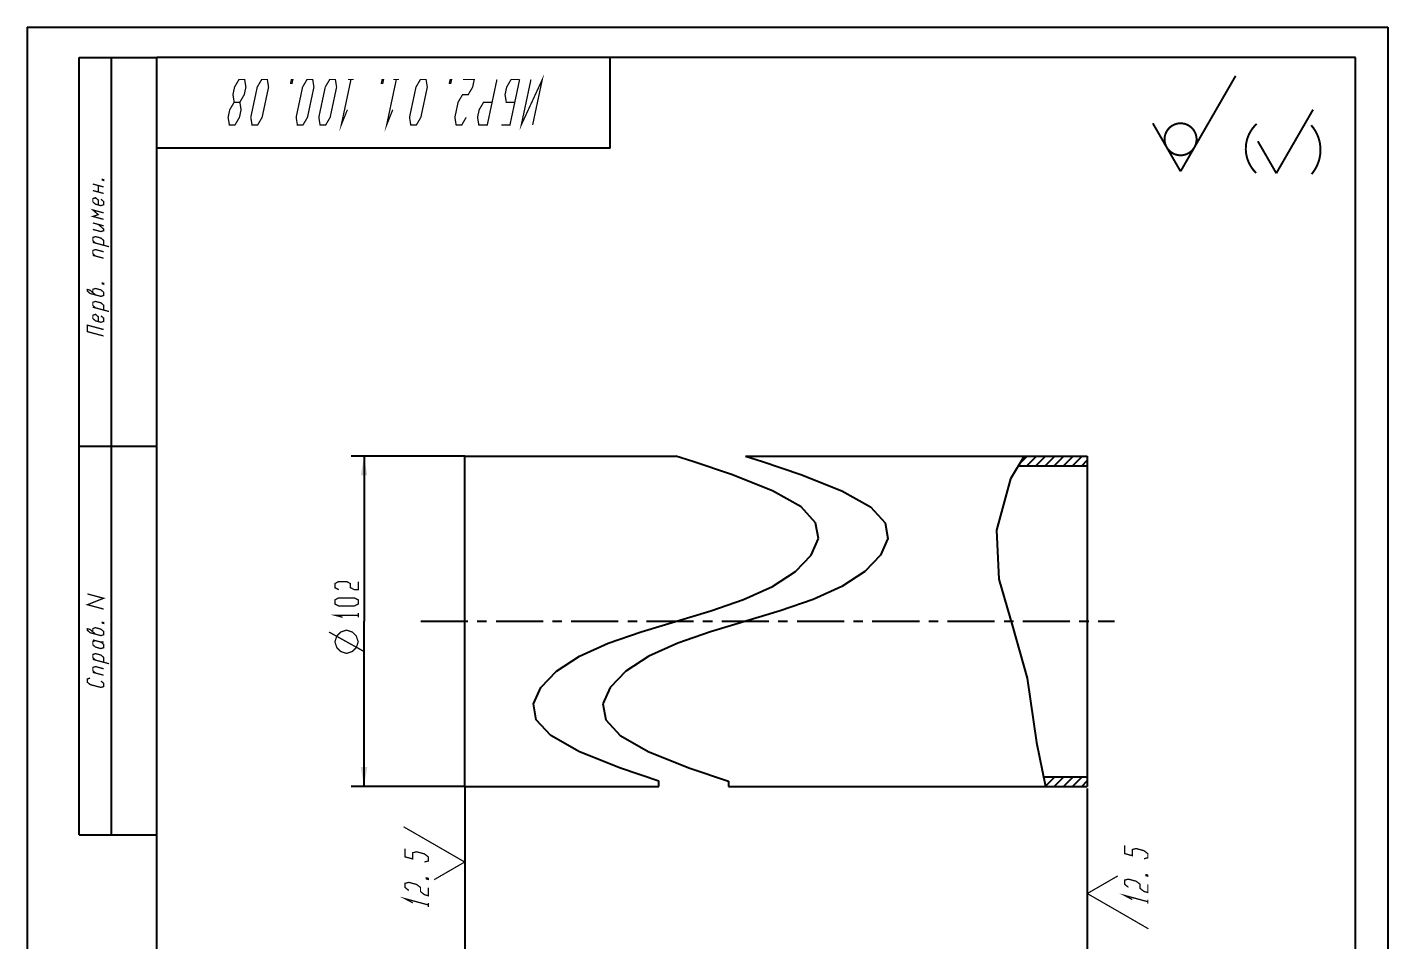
# Model space of a CAD drawing. Header units: millimetres. Extents: x 0 to 210, y 0 to 297.
# Drawn here: x 0 to 210, y 156 to 297 of the extents above; entities that cross this region are included whole.
import ezdxf

# ---------------------------------------------------------------- set-up
doc = ezdxf.new("R2010")
doc.units = ezdxf.units.MM
doc.header["$LTSCALE"] = 19.36
doc.linetypes.add('CENTER', pattern=[0.6, 0.375, -0.075, 0.075, -0.075])
doc.layers.get('0').update_dxf_attribs({"linetype": 'CONTINUOUS'})
for name, color, linetype in [('ALL_AXIS', 7, 'CONTINUOUS'), ('ALL_DIMENSIONS', 7, 'CONTINUOUS'), ('ALL_SURF_FIN', 7, 'CONTINUOUS')]:
    doc.layers.add(name, color=color, linetype=linetype)
doc.styles.get("Standard").update_dxf_attribs({"font": 'txt', "width": 0.7})
doc.dimstyles.new('DIMSTYLE_1', dxfattribs={"dimtxt": 3.6, "dimasz": 3, "dimexe": 0.18, "dimexo": 0.0625, "dimgap": 0.09, "dimtad": 1, "dimdec": 4, "dimlfac": 2, "dimdsep": 46, "dimtxsty": 'STANDARD', "dimblk": '_FILLED', "dimblk1": '_FILLED', "dimblk2": '_FILLED', "dimcen": 0.09, "dimadec": 0, "dimazin": 0, "dimtp": 1.2, "dimtm": 1.2, "dimtfac": 1, "dimtdec": 4, "dimtofl": 0, "dimtmove": 0, "dimatfit": 3, "dimldrblk": '_FILLED', "dimfxl": 1, "dimtolj": 1, "dimarcsym": 0})
doc.dimstyles.new('DIMSTYLE_2', dxfattribs={"dimtxt": 3.6, "dimasz": 3, "dimexe": 0.18, "dimexo": 0.0625, "dimgap": 0.09, "dimtad": 1, "dimdec": 4, "dimlfac": 2, "dimdsep": 46, "dimtxsty": 'STANDARD', "dimblk": '_FILLED', "dimblk1": '_FILLED', "dimblk2": '_FILLED', "dimcen": 0.09, "dimadec": 0, "dimazin": 0, "dimtp": 0.3, "dimtm": 0.3, "dimtfac": 1, "dimtdec": 4, "dimtofl": 0, "dimtmove": 0, "dimatfit": 3, "dimldrblk": '_FILLED', "dimfxl": 1, "dimtolj": 1, "dimarcsym": 0})

# ---------------------------------------------------------------- blocks, each defined once
blk = doc.blocks.new('_FILLED')
at = {"color": 0, "linetype": 'ByBlock'}
blk.add_solid([(0, 0), (-1, 0.167), (-1, -0.167)], dxfattribs=at)
blk = doc.blocks.new('*D1')
at = {"layer": 'ALL_DIMENSIONS', "color": 2, "linetype": 'Continuous'}
for p, q in [((67.52, 179.88), (67.52, 144.95)), ((163.62, 179.53), (163.62, 144.95)), ((67.52, 146.95), (115.57, 146.95)), ((163.62, 146.95), (115.57, 146.95))]:
    blk.add_line(p, q, dxfattribs=at)
at = {"layer": 'ALL_DIMENSIONS', "color": 2, "linetype": 'Continuous', "xscale": 3, "yscale": 3, "zscale": 3, "rotation": 180}
blk.add_blockref('_FILLED', (67.52, 146.95), dxfattribs=at)
at = {"layer": 'ALL_DIMENSIONS', "color": 2, "linetype": 'Continuous', "xscale": 3, "yscale": 3, "zscale": 3}
blk.add_blockref('_FILLED', (163.62, 146.95), dxfattribs=at)
blk = doc.blocks.new('SF1_BL0', base_point=(168.34, 164.29))
at = {"layer": 'ALL_SURF_FIN', "color": 2, "linetype": 'Continuous'}
for points, const_width in [([(172.37, 168.66), (172.97, 168.82), (172.97, 169.45), (172.37, 169.92), (171.17, 170.24), (170.57, 170.09), (170.57, 169.14), (169.37, 169.47), (169.37, 170.73)], 0.2), ([(168.33, 166.02), (163.62, 163.3)], 0.189), ([(172.97, 166.14), (172.97, 165.98), (172.67, 166.06), (172.67, 166.22), (172.97, 166.14)], 0.2), ([(169.97, 164.26), (169.37, 164.74), (169.37, 165.37), (169.97, 165.52), (171.17, 165.2), (171.77, 164.73), (171.77, 164.1), (172.37, 163.62), (172.97, 163.46), (172.97, 164.72)], 0.2), ([(163.62, 163.3), (168.33, 160.59)], 0.189), ([(170.57, 162.37), (169.37, 163.01), (172.97, 162.04)], 0.2), ([(172.97, 161.73), (172.97, 162.36)], 0.2), ([(168.33, 160.59), (173.05, 157.86)], 0.189)]:
    blk.add_lwpolyline(points, dxfattribs=dict(at, const_width=const_width))
blk = doc.blocks.new('SF0_BL1', base_point=(62.8, 167.43))
at = {"layer": 'ALL_SURF_FIN', "color": 2, "linetype": 'Continuous'}
for points, const_width in [([(62.81, 170.89), (58.09, 173.61)], 0.189), ([(61.3, 168.17), (61.9, 168.33), (61.9, 168.96), (61.3, 169.43), (60.1, 169.75), (59.5, 169.6), (59.5, 168.65), (58.3, 168.97), (58.3, 170.23)], 0.2), ([(67.52, 168.17), (62.81, 170.89)], 0.189), ([(62.81, 165.45), (67.52, 168.17)], 0.189), ([(58.9, 163.77), (58.3, 164.25), (58.3, 164.88), (58.9, 165.03), (60.1, 164.71), (60.7, 164.24), (60.7, 163.61), (61.3, 163.13), (61.9, 162.97), (61.9, 164.23)], 0.2), ([(61.9, 165.65), (61.9, 165.49), (61.6, 165.57), (61.6, 165.73), (61.9, 165.65)], 0.2), ([(59.5, 161.88), (58.3, 162.52), (61.9, 161.55)], 0.2), ([(61.9, 161.24), (61.9, 161.87)], 0.2)]:
    blk.add_lwpolyline(points, dxfattribs=dict(at, const_width=const_width))
blk = doc.blocks.new('*D2')
at = {"layer": 'ALL_DIMENSIONS', "color": 2, "linetype": 'Continuous'}
for p, q in [((67.52, 230.82), (49.99, 230.82)), ((51.99, 230.82), (51.99, 205.32)), ((51.99, 179.82), (51.99, 205.32)), ((67.52, 179.82), (49.99, 179.82))]:
    blk.add_line(p, q, dxfattribs=at)
at = {"layer": 'ALL_DIMENSIONS', "color": 2, "linetype": 'Continuous', "xscale": 3, "yscale": 3, "zscale": 3}
for p, rotation in [((51.99, 230.82), 90), ((51.99, 179.82), 270)]:
    blk.add_blockref('_FILLED', p, dxfattribs=dict(at, rotation=rotation))
blk = doc.blocks.new('SYM_8_BL2', base_point=(186.11, 281.27))
at = {"layer": 'ALL_SURF_FIN', "color": 2, "linetype": 'Continuous', "const_width": 0.307}
for points in [[(178.02, 274.75), (186.52, 289.49)], [(192.8, 274.46), (198.47, 284.28)], [(178.02, 274.75), (173.74, 282.17)], [(192.8, 274.46), (189.95, 279.4)]]:
    blk.add_lwpolyline(points, dxfattribs=at)
blk.add_lwpolyline([(175.55, 279.7, 1), (180.49, 279.7, 1)], format="xyb", close=True, dxfattribs=at)
for points in [[(189.77, 282.08, 0.433164), (189.69, 274.5)], [(198.24, 274.32, 0.372459), (198.18, 281.88)]]:
    blk.add_lwpolyline(points, format="xyb", dxfattribs=at)

msp = doc.modelspace()

# ---------------------------------------------------------------- linework, layer by layer
at = {"color": 7, "linetype": 'Continuous'}
for p, q in [((0, 297), (0, 0)), ((0, 297), (210, 297)), ((210, 297), (210, 0)), ((8, 172.349899), (8, 292.349899)), ((8, 292.349899), (20, 292.349899)), ((13, 172.349899), (13, 292.349899)), ((90, 292.349899), (20, 292.349899)), ((20, 278.349899), (20, 292.349899)), ((20, 172.349899), (20, 292.349899)), ((20, 5), (20, 292.349899)), ((205, 292.349899), (20, 292.349899)), ((90, 278.349899), (90, 292.349899)), ((205, 5), (205, 292.349899)), ((90, 278.349899), (20, 278.349899)), ((8, 232.349899), (20, 232.349899)), ((102.755829, 229.994304), (100.13169, 230.824131)), ((108.68619, 227.979545), (102.755829, 229.994304)), ((110.845339, 230.824131), (113.469478, 229.994304)), ((113.469478, 229.994304), (119.399839, 227.979545)), ((153.857004, 230.824131), (151.787591, 227.295603)), ((152.977283, 229.324131), (163.621346, 229.324131)), ((153.857004, 230.824131), (163.621346, 230.824131)), ((163.621346, 230.824131), (163.621346, 229.324131)), ((115.03169, 225.453831), (108.68619, 227.979545)), ((119.399839, 227.979545), (125.745339, 225.453831)), ((151.787591, 227.295603), (149.589999, 219.389814)), ((119.436839, 222.962374), (115.03169, 225.453831)), ((125.745339, 225.453831), (130.150487, 222.962374)), ((121.688515, 220.53534), (119.436839, 222.962374)), ((130.150487, 222.962374), (132.402164, 220.53534)), ((122.10919, 218.074131), (121.688515, 220.53534)), ((132.402164, 220.53534), (132.822839, 218.074131)), ((149.589999, 219.389814), (149.986714, 211.79829)), ((120.99992, 215.524405), (122.10919, 218.074131)), ((132.822839, 218.074131), (131.713569, 215.524405)), ((118.576096, 213.008855), (120.99992, 215.524405)), ((131.713569, 215.524405), (129.289745, 213.008855)), ((115.03169, 210.694431), (118.576096, 213.008855)), ((129.289745, 213.008855), (125.745339, 210.694431)), ((110.579824, 208.699811), (115.03169, 210.694431)), ((125.745339, 210.694431), (121.293473, 208.699811)), ((149.986714, 211.79829), (152.092076, 204.54365)), ((105.510206, 206.9506), (110.579824, 208.699811)), ((121.293473, 208.699811), (116.223855, 206.9506)), ((94.753145, 203.697712), (105.510206, 206.9506)), ((116.223855, 206.9506), (105.466794, 203.697712)), ((152.092076, 204.54365), (154.344652, 196.522196)), ((85.23169, 199.953831), (89.683498, 201.948551)), ((89.683498, 201.948551), (94.753145, 203.697712)), ((100.397146, 201.948551), (95.945339, 199.953831)), ((105.466794, 203.697712), (100.397146, 201.948551)), ((81.687459, 197.639104), (85.23169, 199.953831)), ((95.945339, 199.953831), (92.401108, 197.639104)), ((79.263722, 195.123403), (81.687459, 197.639104)), ((92.401108, 197.639104), (89.977371, 195.123403)), ((154.344652, 196.522196), (155.797253, 186.612101)), ((78.15419, 192.574131), (79.263722, 195.123403)), ((89.977371, 195.123403), (88.867839, 192.574131)), ((78.574196, 190.11408), (78.15419, 192.574131)), ((88.867839, 192.574131), (89.287845, 190.11408)), ((80.825552, 187.687601), (78.574196, 190.11408)), ((89.287845, 190.11408), (91.539201, 187.687601)), ((85.23169, 185.194431), (80.825552, 187.687601)), ((91.539201, 187.687601), (95.945339, 185.194431)), ((91.579693, 182.664381), (85.23169, 185.194431)), ((95.945339, 185.194431), (102.293342, 182.664381)), ((155.797253, 186.612101), (157.183628, 179.824131)), ((97.511247, 180.647556), (91.579693, 182.664381)), ((97.511247, 179.824131), (97.511247, 180.647556)), ((102.293342, 182.664381), (108.224896, 180.647556)), ((108.224896, 180.647556), (108.224896, 179.824131)), ((156.877268, 181.324131), (163.621346, 181.324131)), ((163.621346, 181.324131), (163.621346, 179.824131)), ((157.183628, 179.824131), (163.621346, 179.824131)), ((8, 172.349899), (20, 172.349899))]:
    msp.add_line(p, q, dxfattribs=at)
at = {"color": 2, "linetype": 'Continuous'}
for p, q in [((153.138427, 229.598895), (154.363663, 230.824131)), ((154.277876, 229.324131), (155.777876, 230.824131)), ((155.69209, 229.324131), (157.19209, 230.824131)), ((157.106303, 229.324131), (158.606303, 230.824131)), ((158.520517, 229.324131), (160.020517, 230.824131)), ((159.934731, 229.324131), (161.434731, 230.824131)), ((161.348944, 229.324131), (162.848944, 230.824131)), ((162.763158, 229.324131), (163.621346, 230.182319)), ((156.930234, 181.0648), (157.189565, 181.324131)), ((157.170086, 179.890438), (158.603778, 181.324131)), ((158.517992, 179.824131), (160.017992, 181.324131)), ((159.932205, 179.824131), (161.432205, 181.324131)), ((161.346419, 179.824131), (162.846419, 181.324131)), ((162.760632, 179.824131), (163.621346, 180.684844))]:
    msp.add_line(p, q, dxfattribs=at)
at = {"color": 2, "linetype": 'Continuous', "const_width": 0.2}
for points in [[(33.562498, 288.928084), (32.687504, 288.928084), (32.002013, 287.761418), (31.75404, 286.594752), (31.943554, 285.428086), (32.818548, 285.428086), (33.504039, 286.594752), (33.752022, 287.761418), (33.562498, 288.928084)], [(37.062496, 288.928084), (37.252021, 287.761418), (36.260087, 283.094754), (35.574606, 281.928088), (34.699602, 281.928088), (34.510088, 283.094754), (35.502021, 287.761418), (36.187502, 288.928084), (37.062496, 288.928084)], [(40.781248, 288.928084), (41.000002, 288.928084), (40.876005, 288.344762), (40.657262, 288.344762), (40.781248, 288.928084)], [(44.062503, 288.928084), (44.252017, 287.761418), (43.260083, 283.094754), (42.574603, 281.928088), (41.699608, 281.928088), (41.510084, 283.094754), (42.502018, 287.761418), (43.187498, 288.928084), (44.062503, 288.928084)], [(47.562501, 288.928084), (47.752015, 287.761418), (46.760092, 283.094754), (46.074601, 281.928088), (45.199606, 281.928088), (45.010082, 283.094754), (46.002016, 287.761418), (46.687496, 288.928084), (47.562501, 288.928084)], [(49.414314, 284.26142), (48.480851, 281.928088), (49.968751, 288.928084)], [(50.406248, 288.928084), (49.531254, 288.928084)], [(54.781251, 288.928084), (55.000005, 288.928084), (54.876008, 288.344762), (54.657254, 288.344762), (54.781251, 288.928084)], [(56.414321, 284.26142), (55.480857, 281.928088), (56.968747, 288.928084)], [(57.406255, 288.928084), (56.53125, 288.928084)], [(61.562504, 288.928084), (61.752018, 287.761418), (60.760084, 283.094754), (60.074604, 281.928088), (59.199609, 281.928088), (59.010085, 283.094754), (60.002019, 287.761418), (60.687499, 288.928084), (61.562504, 288.928084)], [(65.281245, 288.928084), (65.499999, 288.928084), (65.376013, 288.344762), (65.157259, 288.344762), (65.281245, 288.928084)], [(67.760091, 283.094754), (67.0746, 281.928088), (66.199605, 281.928088), (66.010092, 283.094754), (66.506048, 285.428086), (67.191539, 286.594752), (68.066533, 286.594752), (68.752014, 287.761418), (68.999997, 288.928084), (67.249998, 288.928084)], [(72.499995, 288.928084), (71.012105, 281.928088), (69.699604, 281.928088), (69.51009, 283.094754), (69.758073, 284.26142), (70.443554, 285.428086), (71.756056, 285.428086)], [(76.000004, 288.928084), (74.512104, 281.928088), (73.199602, 281.928088)], [(76.000004, 288.928084), (74.687502, 288.928084), (74.002021, 287.761418), (73.754038, 286.594752), (73.943552, 285.428086), (75.256054, 285.428086)], [(78.012102, 281.928088), (79.500002, 288.928084), (76.262103, 281.928088), (77.750003, 288.928084)], [(31.943554, 285.428086), (31.258073, 284.26142), (31.01009, 283.094754), (31.199604, 281.928088), (32.074608, 281.928088), (32.760089, 283.094754), (33.008072, 284.26142), (32.818548, 285.428086)], [(11.794094, 273.47491), (11.794094, 273.349893), (11.58576, 273.40573), (11.58576, 273.530727), (11.794094, 273.47491)], [(10.127428, 272.796477), (11.794094, 272.349902)], [(11.794094, 271.349891), (10.127428, 271.796486)], [(10.960764, 271.573199), (10.960764, 272.573189)], [(11.794094, 267.349908), (10.127428, 267.796482), (10.960764, 268.07318), (10.127428, 268.796473), (11.794094, 268.349898)], [(10.960764, 269.573197), (10.960764, 270.323195), (10.544096, 270.684842), (10.127428, 270.546482), (10.127428, 270.046477), (10.544096, 269.68483), (11.377426, 269.461543), (11.794094, 269.599902), (11.794094, 270.099908), (11.377426, 270.461555)], [(10.127428, 266.796471), (11.794094, 266.349896)], [(10.127428, 265.79648), (11.377426, 265.461539), (11.794094, 265.599898), (11.794094, 265.849891), (10.960764, 266.573184)], [(11.794094, 263.349904), (11.794094, 264.099902), (11.377426, 264.461549), (10.544096, 264.684836), (10.127428, 264.546477), (10.127428, 264.046471), (10.544096, 263.684846)], [(12.62743, 263.126617), (10.127428, 263.796479)], [(10.544096, 261.684844), (10.127428, 262.04649), (10.127428, 262.546475), (10.544096, 262.684834), (11.794094, 262.349893)], [(11.794094, 261.349902), (10.127428, 261.796477)], [(10.544096, 255.684838), (9.71076, 256.408131), (9.294097, 256.519764), (9.294097, 256.269771), (9.71076, 255.908125), (11.377426, 255.461551), (11.794094, 255.59991), (11.794094, 256.099895), (11.377426, 256.461541), (10.544096, 256.684828), (10.127428, 256.54649), (10.127428, 256.046484)], [(11.794094, 257.474895), (11.794094, 257.349898), (11.58576, 257.405715), (11.58576, 257.530732), (11.794094, 257.474895)], [(11.794094, 253.349895), (11.794094, 254.099893), (11.377426, 254.461539), (10.544096, 254.684826), (10.127428, 254.546488), (10.127428, 254.046482), (10.544096, 253.684836)], [(12.62743, 253.126607), (10.127428, 253.79649)], [(10.960764, 251.57318), (10.960764, 252.323199), (10.544096, 252.684846), (10.127428, 252.546486), (10.127428, 252.04648), (10.544096, 251.684834), (11.377426, 251.461547), (11.794094, 251.599906), (11.794094, 252.099891), (11.377426, 252.461537)], [(11.794094, 249.349891), (9.294097, 250.019773), (9.294097, 251.019764), (11.794094, 250.349902)], [(11.794094, 207.204057), (9.294097, 207.873939), (11.794094, 208.870729), (9.294097, 209.540611)], [(10.544096, 203.33066), (9.71076, 204.053953), (9.294097, 204.165607), (9.294097, 203.915615), (9.71076, 203.553969), (11.377426, 203.107373), (11.794094, 203.245732), (11.794094, 203.745738), (11.377426, 204.107385), (10.544096, 204.330672), (10.127428, 204.192313), (10.127428, 203.692307)], [(11.794094, 205.120738), (11.794094, 204.995742), (11.58576, 205.051559), (11.58576, 205.176555), (11.794094, 205.120738)], [(10.127428, 202.442324), (11.377426, 202.107383), (11.794094, 202.120725)], [(10.544096, 202.33067), (10.127428, 202.192311), (10.127428, 201.692305), (10.544096, 201.33068), (11.377426, 201.107371), (11.794094, 201.24573), (11.794094, 201.745736), (11.377426, 202.107383)], [(11.794094, 198.995736), (11.794094, 199.745734), (11.377426, 200.107381), (10.544096, 200.330668), (10.127428, 200.192309), (10.127428, 199.692324), (10.544096, 199.330678)], [(12.62743, 198.772449), (10.127428, 199.442311)], [(10.544096, 197.330676), (10.127428, 197.692322), (10.127428, 198.192307), (10.544096, 198.330666), (11.794094, 197.995725)], [(11.794094, 196.995734), (10.127428, 197.442309)], [(9.71076, 196.553951), (9.294097, 196.415613), (9.294097, 195.915607), (9.71076, 195.553961), (11.377426, 195.107387), (11.794094, 195.245725), (11.794094, 195.74573), (11.377426, 196.107377)]]:
    msp.add_lwpolyline(points, dxfattribs=at)
at = {"layer": 'ALL_AXIS', "color": 7, "linetype": 'Continuous'}
for p, q in [((67.519472, 230.824131), (67.519472, 179.824131)), ((67.519472, 230.824131), (100.13169, 230.824131)), ((110.845339, 230.824131), (163.621346, 230.824131)), ((163.621346, 229.324131), (163.621346, 181.324131)), ((67.519472, 179.824131), (97.511247, 179.824131)), ((108.224896, 179.824131), (157.183628, 179.824131))]:
    msp.add_line(p, q, dxfattribs=at)
at = {"layer": 'ALL_AXIS', "color": 2, "linetype": 'CENTER'}
msp.add_line((60.744733, 205.324131), (167.827969, 205.324131), dxfattribs=at)
at = {"layer": 'ALL_DIMENSIONS', "color": 2, "linetype": 'Continuous', "const_width": 0.2}
for points in [[(48.089019, 210.194553), (47.489024, 210.509557), (47.489024, 211.139564), (48.089019, 211.454568), (49.289018, 211.454568), (49.889022, 211.139564), (49.889022, 210.509557), (50.489017, 210.194553), (51.089021, 210.194553), (51.089021, 211.454568)], [(51.089021, 207.989568), (50.489017, 207.674564), (48.089019, 207.674564), (47.489024, 207.989568), (47.489024, 208.619555), (48.089019, 208.934559), (50.489017, 208.934559), (51.089021, 208.619555), (51.089021, 207.989568)], [(48.689023, 205.942064), (47.489024, 206.257068), (51.089021, 206.257068)], [(51.089021, 205.942064), (51.089021, 206.572072)], [(51.989023, 200.654566), (46.589022, 203.654559)], [(49.289018, 200.354559), (48.389016, 200.654566), (47.789021, 201.254561), (47.489024, 202.154562), (47.789021, 203.054564), (48.389016, 203.654559), (49.289018, 203.954566), (50.18902, 203.654559), (50.789024, 203.054564), (51.089021, 202.154562), (50.789024, 201.254561), (50.18902, 200.654566), (49.289018, 200.354559)]]:
    msp.add_lwpolyline(points, dxfattribs=at)

# ---------------------------------------------------------------- block references
at = {"layer": 'ALL_SURF_FIN', "color": 2, "linetype": 'Continuous'}
for name, p in [('SYM_8_BL2', (186.105507, 281.272495)), ('SF0_BL1', (62.8043, 167.425081)), ('SF1_BL0', (168.336518, 164.292209))]:
    msp.add_blockref(name, p, dxfattribs=at)

# ---------------------------------------------------------------- dimensions: what is measured, and where the dimension line sits
at = {"layer": 'ALL_DIMENSIONS', "color": 2, "linetype": 'Continuous'}
dim = msp.add_linear_dim(base=(51.98902, 179.824131), p1=(67.519472, 230.824131), p2=(67.519472, 179.824131), angle=270, text='%%c<>', dimstyle='DIMSTYLE_2', dxfattribs=at)
dim.commit()
dim.dimension.update_dxf_attribs({"geometry": '*D2', "text_midpoint": (51.08902, 200.354563), "dimtype": 160})
dim = msp.add_linear_dim(base=(163.621346, 146.954382), p1=(67.519472, 179.883881), p2=(163.621346, 179.530112), dimstyle='DIMSTYLE_1', dxfattribs=at)
dim.commit()
dim.dimension.update_dxf_attribs({"geometry": '*D1', "text_midpoint": (110.530409, 147.854382), "dimtype": 160})

doc.saveas('drawing.dxf')
